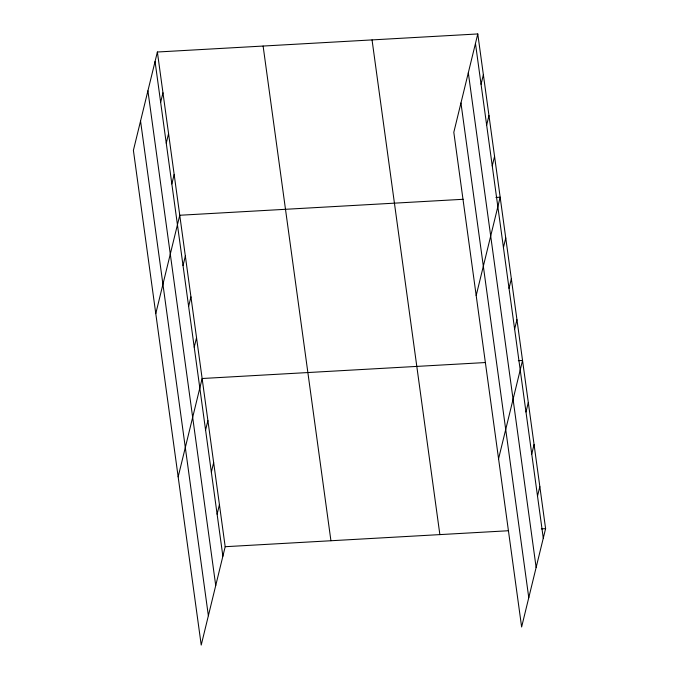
<?xml version="1.0" encoding="UTF-8"?>
<svg xmlns="http://www.w3.org/2000/svg" width="679" height="679" viewBox="0 0 679 679"><rect width="100%" height="100%" fill="white"/><g stroke="black" fill="none" stroke-linecap="round" stroke-linejoin="round"><path stroke-width="1.02" d="M157.375 52.011L133.398 150.356L201.222 645.05L225.19 546.705L157.375 52.011L477.778 33.95L545.602 528.644L521.625 626.989L453.81 132.295L477.778 33.95M160.651 102.325L162.968 92.819M166.253 143.142L168.57 133.636M171.846 183.95L174.163 174.444M155.78 313.605L179.757 215.26L463.154 199.287M183.033 265.574L185.35 256.068M188.626 306.39L190.943 296.884M194.219 347.198L196.545 337.692M178.161 476.853L202.138 378.509L485.536 362.535M205.584 430.062L207.901 420.556M211.347 472.109L213.664 462.603M217.11 514.156L219.427 504.65M481.055 84.272L483.372 74.766M486.656 125.08L488.973 115.574M492.25 165.897L494.567 156.391M476.183 295.543L500.16 197.199L495.933 197.436M503.436 247.521L505.753 238.015M509.029 288.329L511.346 278.823M514.631 329.145L516.948 319.639M498.564 458.792L522.541 360.447L518.315 360.685M525.987 412L528.304 402.494M531.75 454.056L534.067 444.541M537.513 496.103L539.83 486.597M225.19 546.705L508.588 530.732M541.367 528.882L545.602 528.644M475.461 43.456L543.276 538.15M468.315 72.772L536.13 567.466M460.956 102.979L528.771 597.673M372.05 39.908L439.865 534.602M263.113 46.053L330.928 540.739M155.058 61.517L222.873 556.211M147.912 90.833L215.727 585.527M140.553 121.04L208.368 615.734"/></g></svg>
